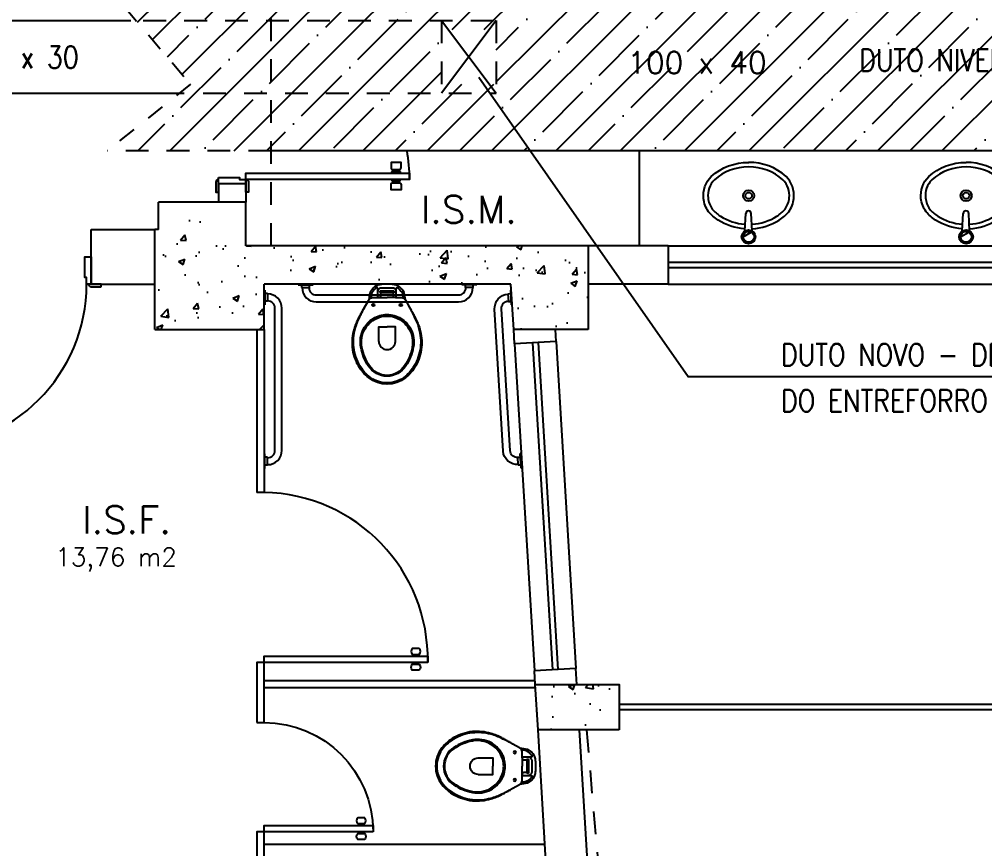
# Model space of a CAD drawing. Extents: x 372.3 to 443.5, y -41.5 to 0.6.
# Drawn here: x 386.19 to 391.5, y -26.59 to -22.04 of the extents above; entities that cross this region are included whole.
import ezdxf

# ---------------------------------------------------------------- set-up
doc = ezdxf.new("R2010")
doc.units = 0
doc.header["$MEASUREMENT"] = 0
doc.linetypes.add('HIDDEN', pattern=[0.375, 0.25, -0.125])
doc.linetypes.add('HIDDEN2', pattern=[0.1875, 0.125, -0.0625])
doc.layers.get('0').update_dxf_attribs({"linetype": 'CONTINUOUS'})
for name, color, linetype in [('A1ALV50', 13, 'CONTINUOUS'), ('A1ALV70', 145, 'CONTINUOUS'), ('A1DIVS', 30, 'CONTINUOUS'), ('A1PORTA', 40, 'CONTINUOUS'), ('A1PROJ20', 3, 'HIDDEN2'), ('A1SANIT', 6, 'CONTINUOUS'), ('A1VIDRO', 4, 'CONTINUOUS'), ('A1VISTA10', 10, 'CONTINUOUS'), ('A1VISTA15', 20, 'CONTINUOUS'), ('A1VISTA20', 75, 'CONTINUOUS'), ('A2HACHU', 11, 'CONTINUOUS'), ('A2TXT25', 4, 'CONTINUOUS'), ('A2TXT50', 13, 'CONTINUOUS'), ('AC-DUTOS', 14, 'CONTINUOUS'), ('AC-DUTOSARETIRAR', 252, 'CONTINUOUS'), ('AC-DUTOSMANTIDOS', 252, 'CONTINUOUS'), ('AC-TEXTO', 7, 'CONTINUOUS')]:
    doc.layers.add(name, color=color, linetype=linetype)
doc.styles.add('ROMANS', font='ROMANS.SHX')
doc.styles.add('SIMPLEX-10', font='simplex.shx', dxfattribs={"height": 0.1})
doc.styles.add('SIMPLEX-15', font='simplex.shx', dxfattribs={"height": 0.15})
pattern_1 = [(50, (387.43742, -23.28168), (0.35863, -0.031376), [0.0375, -0.4125]), (355, (387.43742, -23.28168), (-0.069376, 0.376096), [0.03, -0.33]), (100.451, (387.4673, -23.2843), (0.289255, 0.34472), [0.03187, -0.35057]), (46.184, (387.4374, -23.1817), (0.53362, -0.08276), [0.05625, -0.61875]), (96.636, (387.4819, -23.1886), (0.46733, 0.48706), [0.047805, -0.52586]), (351.184, (387.4374, -23.1817), (0.46733, 0.48706), [0.045, -0.495]), (21, (387.48742, -23.20668), (0.298454, -0.20131), [0.0375, -0.4125]), (326, (387.48742, -23.20668), (0.121658, 0.362575), [0.03, -0.33]), (71.451, (387.5123, -23.22346), (0.42011, 0.161265), [0.03187, -0.35057]), (37.5, (387.43742, -23.28168), (0.00608, 0.166447), [0, -0.326, 0, -0.335, 0, -0.33125]), (7.5, (387.43742, -23.28168), (0.131535, 0.197206), [0, -0.191, 0, -0.3185, 0, -0.12625]), (327.5, (387.32592, -23.28168), (0.266911, -0.0112774), [0, -0.125, 0, -0.39, 0, -0.5175]), (317.5, (387.27592, -23.28168), (0.291593, 0.050052), [0, -0.1625, 0, -0.259, 0, -0.3675])]
pattern_2 = [(45, (43.55946, 56.62904), (-0.1767767, 0.1767767), []), (45, (43.73624, 56.62904), (-0.1767767, 0.1767767), [0.3125, -0.0625, 0, -0.0625])]

# ---------------------------------------------------------------- blocks, each defined once
blk = doc.blocks.new('W-CUO-PB')
for p, q in [((-0.0194, -0.0931), (-0.0141, -0.1883)), ((0.0212, -0.0925), (0.0158, -0.1883))]:
    blk.add_line(p, q)
for points in [[(-0.0187, -0.1043, 0.130132), (-0.1681, -0.1526, 0.090827), (-0.22, -0.1978, 0.12568), (-0.2484, -0.2712, 0.221372), (-0.2058, -0.392, 0.186059), (0.0002, -0.4694)], [(0.0212, -0.1045, -0.128032), (0.1681, -0.1526, -0.090827), (0.22, -0.1978, -0.12568), (0.2484, -0.2712, -0.221372), (0.2058, -0.392, -0.186059), (-0.0002, -0.4694)]]:
    blk.add_lwpolyline(points, format="xyb")
blk.add_circle((0.0004, -0.0604), 0.0382)
blk.add_arc((0.0008, -0.1875), 0.015, 183.1827, 356.8173)
at = {"layer": 'A1VISTA10'}
blk.add_line((0.0301, -0.0602), (-0.0146, -0.086), dxfattribs=at)
blk.add_lwpolyline([(-0.0187, -0.1293, 0.12932), (-0.155, -0.1739, 0.09047), (-0.2, -0.2129, 0.123903), (-0.2235, -0.2739, 0.21906), (-0.1885, -0.3739, 0.185248), (0, -0.4444, 0.185248), (0.1885, -0.3739, 0.21906), (0.2235, -0.2739, 0.123903), (0.2, -0.2129, 0.09047), (0.155, -0.1739, 0.127034), (0.0212, -0.1295, 0.127034)], format="xyb", dxfattribs=at)
for centre, radius in [((0.0001, -0.0599), 0.03), ((0, -0.2864), 0.0305), ((0, -0.2864), 0.018)]:
    blk.add_circle(centre, radius, dxfattribs=at)
blk = doc.blocks.new('PP5')
blk.add_lwpolyline([(-0.6, 0), (0, 0), (0, 0.035), (-0.6, 0.035)], close=True)
at = {"layer": 'A1VISTA10', "color": 1}
for points in [[(-0.5535, 0.077), (-0.5151, 0.077, -0.363892), (-0.5151, 0.0447), (-0.5535, 0.0447, -0.363892)], [(-0.5535, -0.042), (-0.5151, -0.042, 0.363892), (-0.5151, -0.0097), (-0.5535, -0.0097, 0.363892)]]:
    blk.add_lwpolyline(points, format="xyb", close=True, dxfattribs=at)
at = {"layer": 'A1VISTA10'}
blk.add_arc((0, 0), 0.6, 90, 180, dxfattribs=at)
blk = doc.blocks.new('PDEF')
blk.add_lwpolyline([(0, 0.9), (0, 0), (-0.035, 0), (-0.035, 0.9)], close=True)
at = {"layer": 'A1VISTA10', "color": 1}
for points in [[(-0.077, 0.8535), (-0.077, 0.8151, 0.363892), (-0.0447, 0.8151), (-0.0447, 0.8535, 0.363892)], [(0.042, 0.8535), (0.042, 0.8151, -0.363892), (0.0097, 0.8151), (0.0097, 0.8535, -0.363892)]]:
    blk.add_lwpolyline(points, format="xyb", close=True, dxfattribs=at)
at = {"layer": 'A1VISTA10', "ltscale": 0.2}
blk.add_arc((-0.0175, -0.0175), 0.9177, 88.9073, 178.9073, dxfattribs=at)
blk = doc.blocks.new('BARRA')
for points in [[(-0.4691, -0.02, 0.414214), (-0.391, -0.0981), (0.391, -0.0981, 0.414214), (0.4691, -0.02)], [(-0.431, -0.02, 0.414214), (-0.391, -0.06), (0.391, -0.06, 0.414214), (0.431, -0.02)]]:
    blk.add_lwpolyline(points, format="xyb")
at = {"layer": 'A1VISTA10'}
for p, q in [((-0.4907, 0), (-0.4907, -0.0052)), ((-0.4093, 0), (-0.4907, 0)), ((-0.4093, 0), (-0.4093, -0.0052)), ((0.4093, 0), (0.4093, -0.0052)), ((0.4093, 0), (0.4907, 0)), ((0.4907, 0), (0.4907, -0.0052)), ((-0.4907, -0.0052), (-0.4093, -0.0052)), ((-0.4714, -0.02), (-0.4714, -0.0052)), ((-0.4714, -0.02), (-0.4286, -0.02)), ((-0.4286, -0.02), (-0.4286, -0.0052)), ((0.4907, -0.0052), (0.4093, -0.0052)), ((0.4286, -0.02), (0.4286, -0.0052)), ((0.4714, -0.02), (0.4286, -0.02)), ((0.4714, -0.02), (0.4714, -0.0052))]:
    blk.add_line(p, q, dxfattribs=at)
blk = doc.blocks.new('PORTA-90-SEM-ALIZAR')
for points in [[(0, 0), (-0.035, 0), (-0.035, 0.9), (0, 0.9)], [(-0.925, 0), (-0.9, 0), (-0.9, -0.035), (-0.89, -0.035), (-0.89, -0.15), (-0.925, -0.15)], [(-0.01, -0.15), (-0.01, -0.035), (0, -0.035), (0, 0), (0.025, 0), (0.025, -0.15)]]:
    blk.add_lwpolyline(points, close=True)
at = {"layer": 'A1VISTA10'}
for points in [[(-0.0644, 0.798, 0.414214), (-0.0534, 0.809), (-0.0534, 0.842, 0.414214), (-0.0644, 0.853), (-0.0919, 0.853), (-0.0919, 0.798)], [(-0.035, 0.8492), (-0.035, 0.8019), (-0.039, 0.8019, -0.414214), (-0.0445, 0.8074), (-0.0445, 0.8437, -0.414214), (-0.039, 0.8492)], [(0, 0.8492), (0, 0.8019), (0.004, 0.8019, 0.414214), (0.0095, 0.8074), (0.0095, 0.8437, 0.414214), (0.004, 0.8492)], [(0.0294, 0.798, -0.414214), (0.0184, 0.809), (0.0184, 0.842, -0.414214), (0.0294, 0.853), (0.0569, 0.853), (0.0569, 0.798)], [(-0.98, 0.015), (-0.98, 0), (-0.91, 0, 0.414214), (-0.925, 0.015)], [(0, 0, -0.414214), (0.015, 0.015), (0.07, 0.015), (0.07, 0)]]:
    blk.add_lwpolyline(points, format="xyb", close=True, dxfattribs=at)
for points in [[(-0.0534, 0.8335), (-0.0445, 0.8335), (-0.0445, 0.8176), (-0.0534, 0.8176)], [(0.0184, 0.8335), (0.0095, 0.8335), (0.0095, 0.8176), (0.0184, 0.8176)]]:
    blk.add_lwpolyline(points, close=True, dxfattribs=at)
blk.add_arc((0, 0), 0.9, 90, 180, dxfattribs=at)
blk = doc.blocks.new('VASO-PB')
for points in [[(-0.0744, -0.046), (-0.0744, -0.0817), (-0.0744, -0.0817), (-0.0751, -0.0868), (-0.0773, -0.0919), (-0.0802, -0.0963), (-0.0846, -0.0992), (-0.0875, -0.1007), (-0.0875, -0.1007), (-0.0883, -0.1007), (-0.0883, -0.1007), (-0.0883, -0.1007), (-0.0883, -0.1014), (-0.1255, -0.1218), (-0.1255, -0.1218), (-0.1306, -0.1247), (-0.1357, -0.1284), (-0.1408, -0.1313), (-0.1459, -0.1335), (-0.1459, -0.1335), (-0.151, -0.1364), (-0.1561, -0.1393), (-0.1605, -0.1422), (-0.1656, -0.1452), (-0.1707, -0.1473), (-0.1758, -0.1503), (-0.1809, -0.1532), (-0.186, -0.1554), (-0.186, -0.1554), (-0.1933, -0.159), (-0.2006, -0.1627), (-0.2079, -0.1663), (-0.2152, -0.1692), (-0.2232, -0.1721), (-0.2305, -0.1751), (-0.2385, -0.178), (-0.2466, -0.1802), (-0.2466, -0.1802), (-0.259, -0.1831), (-0.2714, -0.186), (-0.2838, -0.1882), (-0.2969, -0.1897), (-0.3093, -0.1911), (-0.3224, -0.1911), (-0.3348, -0.1911), (-0.3479, -0.1904), (-0.3479, -0.1904), (-0.3611, -0.1882), (-0.3742, -0.186), (-0.3873, -0.1824), (-0.4005, -0.1787), (-0.4129, -0.1743), (-0.4253, -0.1692), (-0.4377, -0.1641), (-0.4493, -0.1576), (-0.4493, -0.1576), (-0.4588, -0.1517), (-0.4676, -0.1459), (-0.4763, -0.1393), (-0.4843, -0.1328), (-0.4931, -0.1255), (-0.5004, -0.1174), (-0.5077, -0.1094), (-0.515, -0.1014), (-0.515, -0.1014), (-0.523, -0.0905), (-0.5303, -0.0788), (-0.5361, -0.0664), (-0.5412, -0.054), (-0.5449, -0.0408), (-0.5478, -0.0277), (-0.5493, -0.0139), (-0.55, 0), (-0.55, 0), (-0.5493, 0.0139), (-0.5478, 0.027), (-0.5449, 0.0401), (-0.5412, 0.0532), (-0.5361, 0.0656), (-0.5303, 0.0781), (-0.523, 0.0897), (-0.515, 0.1007), (-0.515, 0.1007), (-0.5077, 0.1087), (-0.5004, 0.1167), (-0.4931, 0.1247), (-0.4843, 0.132), (-0.4763, 0.1386), (-0.4676, 0.1452), (-0.4588, 0.151), (-0.4493, 0.1568), (-0.4493, 0.1568), (-0.4377, 0.1634), (-0.4253, 0.1685), (-0.4129, 0.1736), (-0.4005, 0.178), (-0.3873, 0.1816), (-0.3742, 0.1853), (-0.3611, 0.1875), (-0.3479, 0.1897), (-0.3479, 0.1897), (-0.3348, 0.1904), (-0.3224, 0.1904), (-0.3093, 0.1904), (-0.2969, 0.1889), (-0.2838, 0.1875), (-0.2714, 0.1853), (-0.259, 0.1824), (-0.2466, 0.1794), (-0.2466, 0.1794), (-0.2385, 0.1773), (-0.2305, 0.1743), (-0.2232, 0.1714), (-0.2152, 0.1685), (-0.2079, 0.1656), (-0.2006, 0.1619), (-0.1933, 0.1583), (-0.186, 0.1546), (-0.186, 0.1546), (-0.1809, 0.1525), (-0.1758, 0.1495), (-0.1707, 0.1473), (-0.1656, 0.1444), (-0.1605, 0.1415), (-0.1561, 0.1386), (-0.151, 0.1364), (-0.1459, 0.1335), (-0.1459, 0.1335), (-0.1408, 0.1306), (-0.1357, 0.1277), (-0.1306, 0.124), (-0.1255, 0.1211), (-0.0883, 0.1007), (-0.0883, 0.1007), (-0.0883, 0.1007), (-0.0883, 0.1007), (-0.0883, 0.1007), (-0.0875, 0.1007), (-0.0846, 0.0985), (-0.0846, 0.0985), (-0.0802, 0.0956), (-0.0773, 0.0912), (-0.0751, 0.0861), (-0.0744, 0.081), (-0.0744, 0.0452)], [(-0.0875, -0.1007), (-0.0875, -0.1007), (-0.0875, -0.1007), (-0.0875, -0.1007), (-0.0875, -0.1007), (-0.0875, -0.1007), (-0.0576, -0.0963), (-0.0576, -0.0963), (-0.0474, -0.0934), (-0.0379, -0.089), (-0.0299, -0.0832), (-0.0219, -0.0766), (-0.0153, -0.0693), (-0.0102, -0.0605), (-0.0066, -0.0511), (-0.0036, -0.0408), (-0.0036, -0.0408), (-0.0029, -0.0357), (-0.0022, -0.0306), (-0.0015, -0.0255), (-0.0007, -0.0204), (-0.0007, -0.0153), (0, -0.0102), (0, -0.0051), (0, 0), (0, 0), (0, 0.0051), (0, 0.0102), (-0.0007, 0.0153), (-0.0007, 0.0197), (-0.0015, 0.0248), (-0.0022, 0.0299), (-0.0029, 0.035), (-0.0036, 0.0401), (-0.0036, 0.0401), (-0.0066, 0.0503), (-0.0102, 0.0598), (-0.0153, 0.0686), (-0.0219, 0.0759), (-0.0299, 0.0824), (-0.0379, 0.0883), (-0.0474, 0.0926), (-0.0576, 0.0956), (-0.0875, 0.0999), (-0.0875, 0.0999), (-0.0875, 0.0999), (-0.0875, 0.0999), (-0.0875, 0.0999), (-0.0875, 0.1007)], [(-0.0376, -0.0511), (-0.0336, -0.0503), (-0.0277, -0.046), (-0.0233, -0.0394), (-0.0219, -0.0314), (-0.0219, 0), (-0.0219, 0.0314), (-0.0219, 0.0314), (-0.0233, 0.0394), (-0.0277, 0.0452), (-0.0336, 0.0496), (-0.0416, 0.0511)]]:
    blk.add_lwpolyline(points)
at = {"layer": 'A1VISTA10'}
for points in [[(-0.1255, -0.1218), (-0.1459, -0.1328), (-0.1459, -0.1328), (-0.151, -0.1357), (-0.1561, -0.1379), (-0.1605, -0.1408), (-0.1656, -0.143), (-0.1707, -0.1452), (-0.1758, -0.1473), (-0.1809, -0.1495), (-0.186, -0.1517), (-0.186, -0.1517), (-0.1933, -0.1554), (-0.2006, -0.159), (-0.2079, -0.1619), (-0.2159, -0.1656), (-0.2232, -0.1685), (-0.2303, -0.1709), (-0.2385, -0.1736), (-0.2466, -0.1758), (-0.2466, -0.1758), (-0.259, -0.1787), (-0.2714, -0.1809), (-0.2838, -0.1831), (-0.2969, -0.1845), (-0.3093, -0.1853), (-0.3224, -0.1853), (-0.3348, -0.1845), (-0.3479, -0.1838), (-0.3479, -0.1838), (-0.3611, -0.1816), (-0.3742, -0.1794), (-0.3873, -0.1758), (-0.4005, -0.1721), (-0.4129, -0.167), (-0.4253, -0.1619), (-0.4377, -0.1561), (-0.4493, -0.1495), (-0.4493, -0.1495), (-0.4574, -0.1444), (-0.4647, -0.1393), (-0.4727, -0.1335), (-0.48, -0.1277), (-0.4873, -0.1218), (-0.4938, -0.1153), (-0.5004, -0.1087), (-0.507, -0.1014), (-0.507, -0.1014), (-0.5157, -0.0905), (-0.523, -0.0788), (-0.5288, -0.0664), (-0.534, -0.054), (-0.5383, -0.0408), (-0.5412, -0.0277), (-0.5427, -0.0139), (-0.5434, 0), (-0.5434, 0), (-0.5427, 0.0139), (-0.5412, 0.027), (-0.5383, 0.0408), (-0.534, 0.0532), (-0.5288, 0.0664), (-0.523, 0.0781), (-0.5157, 0.0897), (-0.507, 0.1007), (-0.507, 0.1007), (-0.5004, 0.108), (-0.4938, 0.1145), (-0.4873, 0.1211), (-0.48, 0.1269), (-0.4727, 0.1328), (-0.4647, 0.1386), (-0.4574, 0.1437), (-0.4493, 0.1488), (-0.4493, 0.1488), (-0.4377, 0.1554), (-0.4253, 0.1612), (-0.4129, 0.1663), (-0.4005, 0.1714), (-0.3873, 0.1751), (-0.3742, 0.1787), (-0.3611, 0.1809), (-0.3479, 0.1831), (-0.3479, 0.1831), (-0.3358, 0.1842), (-0.3224, 0.1845), (-0.3093, 0.1845), (-0.2969, 0.1838), (-0.2838, 0.1824), (-0.2714, 0.1802), (-0.259, 0.178), (-0.2466, 0.1751), (-0.2466, 0.1751), (-0.2385, 0.1729), (-0.2312, 0.17), (-0.2232, 0.1678), (-0.2159, 0.1649), (-0.2079, 0.1619), (-0.2006, 0.1583), (-0.1933, 0.1554), (-0.186, 0.1517), (-0.186, 0.1517), (-0.1809, 0.1495), (-0.1758, 0.1473), (-0.1707, 0.1452), (-0.1656, 0.1422), (-0.1605, 0.1401), (-0.1561, 0.1371), (-0.151, 0.1349), (-0.1459, 0.132), (-0.1255, 0.1211)], [(-0.2466, 0.1291), (-0.2466, 0.1291), (-0.2378, 0.124), (-0.229, 0.1189), (-0.2218, 0.1123), (-0.2137, 0.1058), (-0.2072, 0.0992), (-0.2006, 0.0919), (-0.1948, 0.0839), (-0.1889, 0.0751), (-0.1838, 0.0671), (-0.1802, 0.0584), (-0.1758, 0.0489), (-0.1729, 0.0394), (-0.1707, 0.0299), (-0.1685, 0.0197), (-0.1678, 0.0102), (-0.167, 0), (-0.167, 0), (-0.1678, -0.0102), (-0.1685, -0.0204), (-0.1707, -0.0299), (-0.1729, -0.0401), (-0.1758, -0.0496), (-0.1802, -0.0584), (-0.1838, -0.0678), (-0.1889, -0.0759), (-0.1948, -0.0846), (-0.2006, -0.0926), (-0.2072, -0.0999), (-0.2137, -0.1065), (-0.2218, -0.1131), (-0.229, -0.1196), (-0.2378, -0.1247), (-0.2466, -0.1298), (-0.2466, -0.1298), (-0.2582, -0.1357), (-0.2706, -0.1401), (-0.283, -0.143), (-0.2962, -0.1459), (-0.3093, -0.1466), (-0.3217, -0.1473), (-0.3348, -0.1466), (-0.3479, -0.1444), (-0.3479, -0.1444), (-0.3611, -0.1415), (-0.3742, -0.1379), (-0.3873, -0.1342), (-0.4005, -0.1291), (-0.4129, -0.124), (-0.4253, -0.1174), (-0.4377, -0.1109), (-0.4493, -0.1036), (-0.4493, -0.1036), (-0.4617, -0.0941), (-0.4727, -0.0839), (-0.4829, -0.0722), (-0.4909, -0.0591), (-0.4975, -0.0452), (-0.5026, -0.0306), (-0.5055, -0.0153), (-0.507, 0), (-0.507, 0), (-0.5055, 0.0153), (-0.5026, 0.0306), (-0.4975, 0.0445), (-0.4909, 0.0584), (-0.4829, 0.0715), (-0.4727, 0.0832), (-0.4617, 0.0934), (-0.4493, 0.1029), (-0.4493, 0.1029), (-0.4377, 0.1101), (-0.4253, 0.1167), (-0.4129, 0.1233), (-0.4005, 0.1284), (-0.3873, 0.1335), (-0.3742, 0.1371), (-0.3611, 0.1408), (-0.3479, 0.1437), (-0.3479, 0.1437), (-0.3348, 0.1459), (-0.3217, 0.1466), (-0.3093, 0.1459), (-0.2962, 0.1452), (-0.283, 0.1422), (-0.2706, 0.1393), (-0.2582, 0.1349), (-0.2466, 0.1291)], [(-0.2466, 0.1204), (-0.2466, 0.1204), (-0.2385, 0.1153), (-0.2312, 0.1101), (-0.2239, 0.1043), (-0.2174, 0.0977), (-0.2115, 0.0912), (-0.2057, 0.0846), (-0.1999, 0.0773), (-0.1955, 0.0693), (-0.1911, 0.0613), (-0.1875, 0.0532), (-0.1838, 0.0452), (-0.1809, 0.0365), (-0.1787, 0.0277), (-0.1773, 0.0182), (-0.1765, 0.0095), (-0.1758, 0), (-0.1758, 0), (-0.1765, -0.0095), (-0.1773, -0.019), (-0.1787, -0.0277), (-0.1809, -0.0365), (-0.1838, -0.0452), (-0.1875, -0.054), (-0.1911, -0.062), (-0.1955, -0.07), (-0.1999, -0.0773), (-0.2057, -0.0846), (-0.2115, -0.0919), (-0.2174, -0.0985), (-0.2239, -0.1043), (-0.2312, -0.1101), (-0.2385, -0.1153), (-0.2466, -0.1204), (-0.2466, -0.1204), (-0.2582, -0.1269), (-0.2706, -0.132), (-0.283, -0.1357), (-0.2954, -0.1386), (-0.3086, -0.1408), (-0.3217, -0.1408), (-0.3348, -0.1408), (-0.3479, -0.1386), (-0.3479, -0.1386), (-0.3618, -0.1357), (-0.3749, -0.132), (-0.3881, -0.1277), (-0.4005, -0.1233), (-0.4136, -0.1174), (-0.426, -0.1109), (-0.4377, -0.1036), (-0.4493, -0.0963), (-0.4493, -0.0963), (-0.461, -0.0875), (-0.4712, -0.0781), (-0.48, -0.0671), (-0.4873, -0.0547), (-0.4931, -0.0423), (-0.4982, -0.0284), (-0.5004, -0.0146), (-0.5019, 0), (-0.5019, 0), (-0.5004, 0.0146), (-0.4982, 0.0284), (-0.4931, 0.0416), (-0.4873, 0.054), (-0.48, 0.0664), (-0.4712, 0.0773), (-0.461, 0.0868), (-0.4493, 0.0956), (-0.4493, 0.0956), (-0.4377, 0.1029), (-0.426, 0.1101), (-0.4136, 0.1167), (-0.4005, 0.1218), (-0.3881, 0.1269), (-0.3749, 0.1313), (-0.3618, 0.1349), (-0.3479, 0.1379), (-0.3479, 0.1379), (-0.3348, 0.1401), (-0.3217, 0.1408), (-0.3086, 0.1401), (-0.2954, 0.1386), (-0.283, 0.1357), (-0.2706, 0.132), (-0.2582, 0.1269), (-0.2466, 0.1204)], [(-0.0386, 0.0768), (-0.0456, 0.081), (-0.0529, 0.0846), (-0.0585, 0.0863), (-0.0666, 0.0877), (-0.0759, 0.0883)], [(-0.0744, 0.0511), (-0.0416, 0.0511), (-0.0233, 0.0511), (-0.0233, 0.0511), (-0.0212, 0.0518), (-0.0197, 0.0532), (-0.019, 0.0554), (-0.0207, 0.059), (-0.0207, 0.059), (-0.0246, 0.0635), (-0.0312, 0.0705), (-0.0386, 0.0768)], [(-0.3151, 0.0452), (-0.2349, 0.0452), (-0.2349, 0)], [(-0.3151, -0.046), (-0.2349, -0.046), (-0.2349, 0)], [(-0.0744, 0.0452), (-0.0744, 0)], [(-0.0744, -0.046), (-0.0744, -0.046), (-0.0737, -0.0416), (-0.0715, -0.0387), (-0.0686, -0.0365), (-0.0649, -0.0357), (-0.0518, -0.0357), (-0.0518, -0.0357), (-0.0503, -0.0357), (-0.0489, -0.0365), (-0.0474, -0.0372), (-0.046, -0.0387), (-0.046, -0.0387), (-0.0438, -0.0394), (-0.0416, -0.0394), (-0.0401, -0.0379), (-0.0394, -0.0357), (-0.0394, 0), (-0.0394, 0.035), (-0.0394, 0.035), (-0.0401, 0.0372), (-0.0416, 0.0387), (-0.0438, 0.0394), (-0.046, 0.0379), (-0.046, 0.0379), (-0.0474, 0.0365), (-0.0489, 0.0357), (-0.0503, 0.035), (-0.0518, 0.035), (-0.0649, 0.035), (-0.0649, 0.035), (-0.0686, 0.0357), (-0.0715, 0.0379), (-0.0737, 0.0408), (-0.0744, 0.0452)], [(-0.0744, -0.046), (-0.0744, 0)], [(-0.0481, -0.0368), (-0.0481, 0), (-0.0481, 0.0361)], [(-0.0744, -0.0511), (-0.0416, -0.0511), (-0.0233, -0.0511), (-0.0233, -0.0511), (-0.0212, -0.0518), (-0.0197, -0.0532), (-0.019, -0.0554), (-0.0207, -0.059), (-0.0207, -0.059), (-0.0246, -0.0635), (-0.0312, -0.0705), (-0.0386, -0.0768)], [(-0.0386, -0.0768), (-0.0456, -0.081), (-0.0529, -0.0846), (-0.0585, -0.0863), (-0.0666, -0.0877), (-0.0759, -0.0883)]]:
    blk.add_lwpolyline(points, dxfattribs=at)
for centre in [(-0.1147, 0.0758), (-0.1147, -0.0758)]:
    blk.add_circle(centre, 0.00672, dxfattribs=at)
blk.add_arc((-0.3151, -0.0004), 0.0456, 90, 270, dxfattribs=at)

msp = doc.modelspace()

# ---------------------------------------------------------------- hatches: boundary and pattern name
at = {"layer": 'A2HACHU'}
h = msp.add_hatch(dxfattribs=at)
h.set_pattern_fill('AR-CONC,_O', color=256, scale=0.05, double=1)
h.set_pattern_definition(pattern_1)
h.paths.add_polyline_path([(386.9374, -23.7417), (387.5374, -23.7417), (387.5374, -23.4917), (388.8947, -23.4917), (388.9098, -23.7417), (389.3194, -23.7417), (389.3194, -23.2817), (387.4374, -23.2817), (387.4374, -23.0417), (386.9574, -23.0417), (386.9574, -23.1917), (386.9374, -23.1917)])
h = msp.add_hatch(dxfattribs=at)
h.set_pattern_fill('AR-CONC,_O', color=256, scale=0.05, double=1)
h.set_pattern_definition(pattern_1)
h.paths.add_polyline_path([(389.0282, -25.6917), (389.0434, -25.9417), (389.4901, -25.9417), (389.4901, -25.6917)])
at = {"layer": 'AC-DUTOSMANTIDOS'}
h = msp.add_hatch(dxfattribs=at)
h.set_pattern_fill('ANSI35', color=252, style=0)
h.set_pattern_definition(pattern_2)
h.paths.add_polyline_path([(386.9833, -21.7599), (386.7719, -21.971), (386.8769, -22.0934), (387.5772, -22.0934), (387.5772, -21.7599)])
h.paths.add_polyline_path([(388.8135, -22.0934), (388.8135, -22.3934), (388.7427, -22.3934), (388.9994, -22.7599), (392.249, -22.7599), (397.6601, -22.7599), (397.6601, -21.7599), (394.3494, -21.7599), (392.249, -21.7599), (391.5384, -21.7599), (391.2958, -21.8798), (391.2123, -21.7599), (387.5772, -21.7599), (387.5772, -22.0934)])
h.paths.add_polyline_path([(387.5772, -22.3934), (387.5772, -22.7599), (388.9994, -22.7599), (388.7427, -22.3934)])
h.paths.add_polyline_path([(387.5772, -22.0934), (386.8769, -22.0934), (387.1342, -22.3931), (386.6751, -22.7599), (387.5772, -22.7599)])
h.paths.add_polyline_path([(389.5383, -22.3648), (390.4555, -22.3648), (390.4555, -22.1848), (389.5383, -22.1848)], flags=24)
h.paths.add_polyline_path([(390.7989, -22.3516), (393.3506, -22.3516), (393.3506, -22.1716), (390.7989, -22.1716)], flags=24)
h = msp.add_hatch(dxfattribs=at)
h.set_pattern_fill('ANSI35', color=252, style=0)
h.set_pattern_definition(pattern_2)
h.paths.add_polyline_path([(388.5135, -22.3934), (388.5135, -22.0934), (387.5772, -22.0934), (387.5772, -22.3934)])

# ---------------------------------------------------------------- linework, layer by layer
at = {"layer": 'A1ALV50'}
for p, q in [((387.2874, -22.9417), (387.2874, -23.0417)), ((387.4374, -22.9417), (387.2874, -22.9417)), ((387.4374, -22.9417), (387.4374, -23.0417)), ((386.5874, -23.1917), (386.9374, -23.1917)), ((386.5874, -23.4917), (386.5874, -23.1917)), ((386.5874, -23.4917), (386.9374, -23.4917)), ((386.9374, -23.4917), (386.9374, -23.4917))]:
    msp.add_line(p, q, dxfattribs=at)
at = {"layer": 'A1ALV50', "ltscale": 0.2}
for p, q in [((389.7592, -23.2817), (389.3194, -23.2817)), ((389.7592, -23.2817), (389.7592, -23.4917)), ((389.7592, -23.4917), (389.3194, -23.4917)), ((388.9147, -23.8213), (388.9098, -23.7417)), ((389.1429, -23.8074), (389.1389, -23.7417)), ((389.1434, -23.8074), (388.9147, -23.8213)), ((389.2519, -25.6041), (389.0237, -25.618)), ((389.0282, -25.6917), (389.0237, -25.618)), ((389.2572, -25.6917), (389.2519, -25.6041)), ((389.1374, -27.4917), (389.0434, -25.9417)), ((389.3665, -27.4917), (389.2724, -25.9417))]:
    msp.add_line(p, q, dxfattribs=at)
at = {"layer": 'A1ALV70'}
for p, q in [((386.9574, -23.1917), (386.9574, -23.0417)), ((387.4374, -23.0417), (386.9574, -23.0417)), ((387.4374, -23.2817), (387.4374, -23.0417)), ((386.9574, -23.1917), (386.9374, -23.1917)), ((386.9374, -23.7417), (386.9374, -23.1917)), ((389.3194, -23.2817), (387.4374, -23.2817)), ((389.3194, -23.2817), (389.3194, -23.7417)), ((388.8947, -23.4917), (387.5374, -23.4917)), ((387.5374, -23.7417), (387.5374, -23.4917)), ((388.9098, -23.7417), (388.8947, -23.4917)), ((386.9374, -23.7417), (387.5374, -23.7417)), ((389.3194, -23.7417), (388.9098, -23.7417))]:
    msp.add_line(p, q, dxfattribs=at)
msp.add_lwpolyline([(389.4901, -25.9417), (389.0434, -25.9417), (389.0282, -25.6917), (389.4901, -25.6917)], close=True, dxfattribs=at)
at = {"layer": 'A1DIVS'}
for p, q in [((387.4974, -23.7417), (387.4974, -24.6367)), ((387.5374, -23.7417), (387.5374, -24.6367)), ((389.027, -25.6717), (387.5374, -25.6717)), ((389.0294, -25.7117), (387.5374, -25.7117)), ((389.0816, -26.5717), (387.5374, -26.5717))]:
    msp.add_line(p, q, dxfattribs=at)
at = {"layer": 'A1DIVS', "ltscale": 0.2}
msp.add_line((387.5374, -24.6367), (387.4974, -24.6367), dxfattribs=at)
at = {"layer": 'A1DIVS'}
for points in [[(387.4974, -25.9017), (387.5374, -25.9017), (387.5374, -25.5717), (387.4974, -25.5717)], [(387.5374, -26.5717), (387.5374, -26.5017), (387.4974, -26.5017), (387.4974, -26.6817), (387.5374, -26.6817), (387.5374, -26.6117)]]:
    msp.add_lwpolyline(points, close=True, dxfattribs=at)
at = {"layer": 'A1PORTA'}
for p, q in [((391.6101, -25.8017), (389.4901, -25.8017)), ((391.6101, -25.8317), (389.4901, -25.8317))]:
    msp.add_line(p, q, dxfattribs=at)
for points in [[(387.2874, -22.9067), (387.4024, -22.9067), (387.4024, -22.9167), (387.4374, -22.9167), (387.4374, -22.9417), (387.2874, -22.9417)], [(387.4374, -22.9167), (387.4374, -22.8817), (388.3374, -22.8817), (388.3374, -22.9167)]]:
    msp.add_lwpolyline(points, close=True, dxfattribs=at)
at = {"layer": 'A1PROJ20', "color": 251}
msp.add_line((387.5772, -23.2817), (387.5772, -11.5299), dxfattribs=at)
at = {"layer": 'A1PROJ20'}
msp.add_line((389.3096, -25.9417), (390.6243, -40.9618), dxfattribs=at)
at = {"layer": 'A1SANIT', "ltscale": 0.2}
msp.add_line((389.599, -22.7599), (389.599, -23.2817), dxfattribs=at)
at = {"layer": 'A1VIDRO', "ltscale": 0.2}
for p, q in [((389.7592, -23.3717), (391.5592, -23.3717)), ((389.7592, -23.4017), (391.5592, -23.4017))]:
    msp.add_line(p, q, dxfattribs=at)
at = {"layer": 'A1VIDRO'}
for p, q in [((389.014, -23.8152), (389.1226, -25.612)), ((389.044, -23.8134), (389.1526, -25.6102))]:
    msp.add_line(p, q, dxfattribs=at)
at = {"layer": 'A1VISTA10'}
for points in [[(388.2355, -22.8522, 0.414214), (388.2465, -22.8632), (388.2795, -22.8632, 0.414214), (388.2905, -22.8522), (388.2905, -22.8247), (388.2355, -22.8247)], [(387.2874, -22.9167, 0.414214), (387.2724, -22.9317), (387.2724, -22.9867), (387.2874, -22.9867)], [(387.4374, -22.9167, -0.414214), (387.4524, -22.9317), (387.4524, -22.9867), (387.4374, -22.9867)], [(388.2867, -22.8817), (388.2393, -22.8817), (388.2393, -22.8777, -0.414214), (388.2448, -22.8722), (388.2812, -22.8722, -0.414214), (388.2867, -22.8777)], [(388.2867, -22.9167), (388.2393, -22.9167), (388.2393, -22.9207, 0.414214), (388.2448, -22.9262), (388.2812, -22.9262, 0.414214), (388.2867, -22.9207)], [(388.2355, -22.9461, -0.414214), (388.2465, -22.9351), (388.2795, -22.9351, -0.414214), (388.2905, -22.9461), (388.2905, -22.9736), (388.2355, -22.9736)]]:
    msp.add_lwpolyline(points, format="xyb", close=True, dxfattribs=at)
for points in [[(388.2709, -22.8632), (388.2709, -22.8722), (388.2551, -22.8722), (388.2551, -22.8632)], [(388.2709, -22.9351), (388.2709, -22.9262), (388.2551, -22.9262), (388.2551, -22.9351)]]:
    msp.add_lwpolyline(points, close=True, dxfattribs=at)
msp.add_arc((387.4374, -22.9167), 0.9, 360, 10.0339, dxfattribs=at)
at = {"layer": 'A1VISTA20', "ltscale": 0.2}
for p, q in [((389.7592, -23.2817), (391.5592, -23.2817)), ((389.7592, -23.4917), (391.5592, -23.4917))]:
    msp.add_line(p, q, dxfattribs=at)
at = {"layer": 'A1VISTA20'}
for p, q in [((388.9147, -23.8213), (389.0237, -25.618)), ((389.1434, -23.8074), (389.2519, -25.6041))]:
    msp.add_line(p, q, dxfattribs=at)
at = {"layer": 'AC-DUTOS', "ltscale": 0.2}
for p, q in [((384.7613, -22.0434), (386.8049, -22.0434)), ((384.7613, -22.4434), (387.0992, -22.4434)), ((392.249, -22.7599), (387.5772, -22.7599))]:
    msp.add_line(p, q, dxfattribs=at)
at = {"layer": 'AC-DUTOS', "color": 252, "linetype": 'HIDDEN2'}
for p, q in [((386.8741, -22.0434), (388.8135, -22.0434)), ((387.2031, -22.4434), (388.8135, -22.4434))]:
    msp.add_line(p, q, dxfattribs=at)
at = {"layer": 'AC-DUTOS', "linetype": 'HIDDEN', "ltscale": 0.5}
msp.add_line((387.5772, -22.7599), (386.6751, -22.7599), dxfattribs=at)
at = {"layer": 'AC-DUTOS', "linetype": 'HIDDEN', "ltscale": 0.2}
msp.add_lwpolyline([(386.9833, -21.7599), (386.7719, -21.971), (387.1342, -22.3931), (386.6751, -22.7599)], dxfattribs=at)
at = {"layer": 'AC-DUTOS', "color": 252, "linetype": 'HIDDEN2'}
for points in [[(388.5135, -22.0434), (388.5135, -22.4434)], [(388.8135, -22.0434), (388.8135, -22.4434)]]:
    msp.add_lwpolyline(points, dxfattribs=at)
at = {"layer": 'AC-DUTOSARETIRAR'}
for points in [[(388.5135, -22.0434), (388.8135, -22.4434)], [(388.8135, -22.0434), (388.5135, -22.4434)]]:
    msp.add_lwpolyline(points, dxfattribs=at)
at = {"layer": 'AC-TEXTO'}
msp.add_lwpolyline([(393.9066, -24.0017), (389.8693, -24.0017), (388.7176, -22.3576)], dxfattribs=at)

# ---------------------------------------------------------------- block references
at = {"layer": 'A1PORTA', "ltscale": 0.2}
for name, p, rotation in [('PORTA-90-SEM-ALIZAR', (385.6624, -23.4917), 180), ('PDEF', (387.5374, -25.5717), 270)]:
    msp.add_blockref(name, p, dxfattribs=dict(at, rotation=rotation))
at = {"layer": 'A1PORTA', "ltscale": 0.2, "xscale": -1, "rotation": 359.9999999999984}
msp.add_blockref('PP5', (387.5374, -26.5017), dxfattribs=at)
at = {"layer": 'A1SANIT'}
for name, p, rotation in [('W-CUO-PB', (390.2013, -23.2925), 179.9999999999996), ('W-CUO-PB', (391.3966, -23.2925), 179.9999999999996), ('VASO-PB', (388.2135, -23.4917), 90)]:
    msp.add_blockref(name, p, dxfattribs=dict(at, rotation=rotation))
at = {"layer": 'A1SANIT', "extrusion": (0, 0, -1), "zscale": -1, "rotation": 180}
msp.add_blockref('VASO-PB', (-389.0305, -26.1417), dxfattribs=at)
at = {"layer": 'A1VISTA15'}
msp.add_blockref('BARRA', (388.216, -23.4917), dxfattribs=at)
at = {"layer": 'A1VISTA15', "rotation": 90}
msp.add_blockref('BARRA', (387.5374, -24.0153), dxfattribs=at)
at = {"layer": 'A1VISTA15', "xscale": -1, "rotation": 273.4730411866144}
msp.add_blockref('BARRA', (388.9264, -24.0144), dxfattribs=at)

# ---------------------------------------------------------------- texts
at = {"layer": 'A2TXT25', "style": 'SIMPLEX-10'}
msp.add_text('13,76 m2', height=0.1, dxfattribs=at).set_placement((386.3899, -25.0413))
at = {"layer": 'A2TXT50', "style": 'SIMPLEX-15'}
for s, p in [('I.S.M.', (388.3997, -23.1579)), ('I.S.F.', (386.5377, -24.8628))]:
    msp.add_text(s, height=0.15, dxfattribs=at).set_placement(p)
at = {"layer": 'AC-TEXTO', "style": 'ROMANS', "width": 0.85}
for s, p in [('40 x 30', (385.9552, -22.3053)), ('DUTO NIVEL DO TETO MEZANINO', (390.8095, -22.3216)), ('DUTO NOVO - DESCA AO NIVEL', (390.3792, -23.9404)), ('DO ENTREFORRO DA AREA SOB O MEZANINO', (390.3792, -24.1933))]:
    msp.add_text(s, height=0.12, dxfattribs=at).set_placement(p)
at = {"layer": 'AC-TEXTO', "style": 'ROMANS'}
msp.add_text('100 x 40', height=0.12, dxfattribs=at).set_placement((389.534, -22.3348))

doc.saveas('drawing.dxf')
